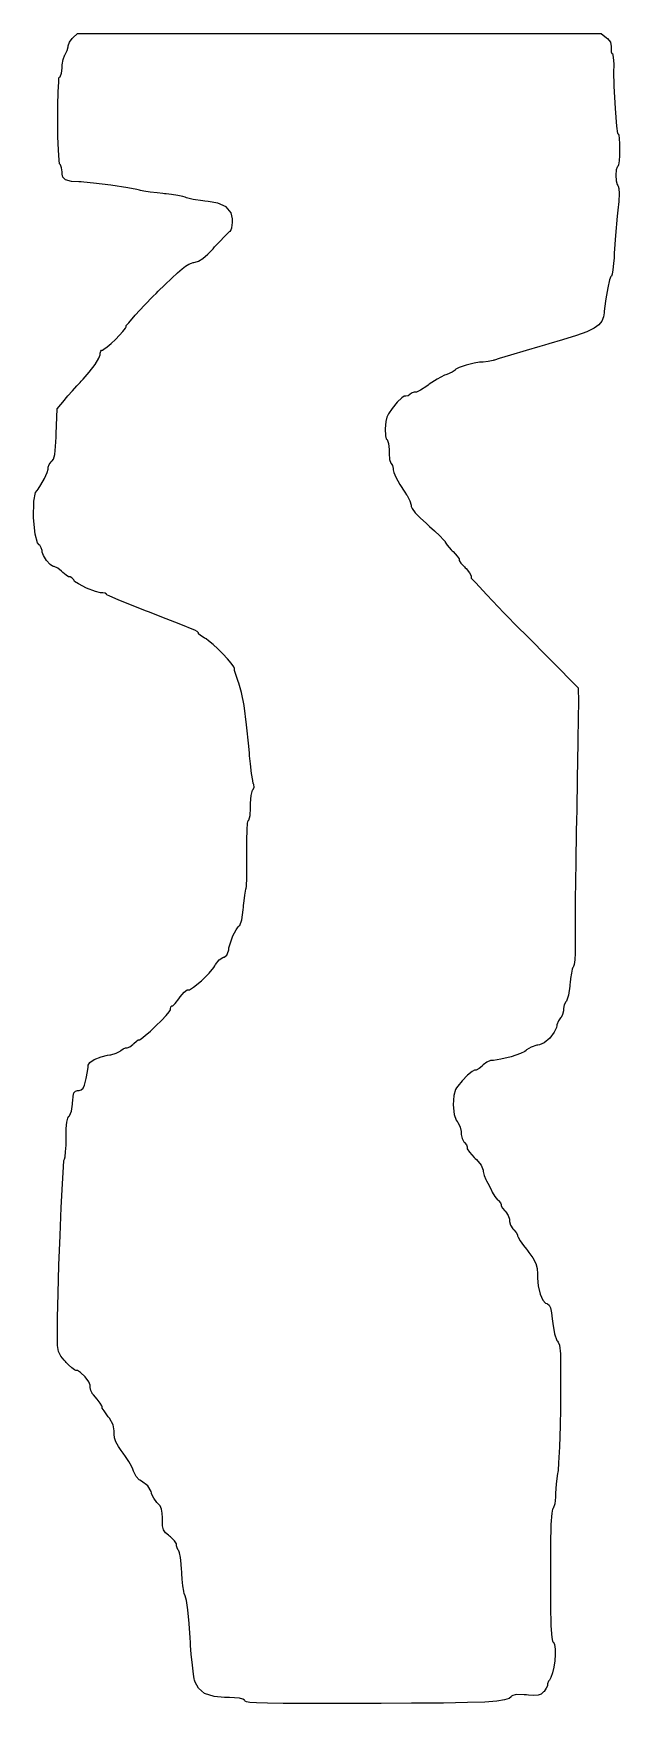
# Model space of a CAD drawing. Extents: x 0 to 3.05, y 0 to 8.68.
import ezdxf

# ---------------------------------------------------------------- set-up
doc = ezdxf.new("R2010")
doc.units = 0
doc.layers.get('0').update_dxf_attribs({"linetype": 'CONTINUOUS'})

msp = doc.modelspace()

# ---------------------------------------------------------------- linework, layer by layer
at = {"color": 0}
for p, q in [((0.2053, 8.6579), (0.2294, 8.6806)), ((0.2294, 8.6806), (2.9492, 8.6806)), ((2.9492, 8.6806), (2.9776, 8.6582)), ((0.1673, 8.5746), (0.1761, 8.5924)), ((0.1761, 8.5924), (0.1808, 8.6107)), ((0.1808, 8.6137), (0.1809, 8.6166)), ((0.1808, 8.6107), (0.1808, 8.6137)), ((0.1809, 8.6166), (0.1882, 8.6356)), ((0.1882, 8.6356), (0.2019, 8.6548)), ((0.2019, 8.6548), (0.2053, 8.6579)), ((2.9776, 8.6582), (2.9831, 8.6539)), ((2.9831, 8.6539), (2.9991, 8.6343)), ((2.9991, 8.6343), (3.0024, 8.6119)), ((3.0016, 8.6061), (3.001, 8.6021)), ((3.001, 8.6021), (3.0013, 8.5852)), ((3.0024, 8.6119), (3.0016, 8.6061)), ((0.1499, 8.5178), (0.1544, 8.545)), ((0.1499, 8.5088), (0.1499, 8.5178)), ((0.1499, 8.5003), (0.1499, 8.5088)), ((0.1544, 8.545), (0.1631, 8.569)), ((0.1631, 8.569), (0.1652, 8.5718)), ((0.1652, 8.5718), (0.1673, 8.5746)), ((3.0013, 8.5852), (3.0052, 8.5764)), ((3.0052, 8.5764), (3.0066, 8.5764)), ((3.0066, 8.5764), (3.0081, 8.5764)), ((3.0081, 8.5764), (3.0128, 8.5573)), ((3.0128, 8.5573), (3.015, 8.5202)), ((3.0149, 8.5113), (3.0145, 8.485)), ((3.015, 8.5202), (3.0149, 8.5113)), ((0.1286, 8.3776), (0.1319, 8.4296)), ((0.1319, 8.4296), (0.1334, 8.4494)), ((0.1334, 8.4494), (0.1369, 8.4529)), ((0.1369, 8.4529), (0.1387, 8.4547)), ((0.1387, 8.4547), (0.1461, 8.4747)), ((0.1461, 8.4747), (0.1499, 8.5003)), ((3.0145, 8.485), (3.0163, 8.4058)), ((0.1269, 8.3066), (0.1286, 8.3776)), ((3.0163, 8.4058), (3.0217, 8.2906)), ((0.1268, 8.2261), (0.1269, 8.3066)), ((3.0217, 8.2906), (3.0291, 8.1978)), ((0.1281, 8.1455), (0.1268, 8.2261)), ((3.0291, 8.1978), (3.0348, 8.1597)), ((3.0348, 8.1597), (3.0367, 8.1597)), ((3.0367, 8.1597), (3.0377, 8.1597)), ((3.0377, 8.1597), (3.0408, 8.1527)), ((0.1309, 8.0744), (0.1281, 8.1455)), ((0.1349, 8.0223), (0.1309, 8.0744)), ((3.0408, 8.1527), (3.0436, 8.134)), ((3.0436, 8.134), (3.0451, 8.1074)), ((3.0455, 8.0768), (3.0446, 8.0457)), ((3.0451, 8.1074), (3.0455, 8.0768)), ((0.1367, 8.0025), (0.1349, 8.0223)), ((0.1403, 7.9988), (0.1367, 8.0025)), ((0.1416, 7.9974), (0.1403, 7.9988)), ((0.1471, 7.982), (0.1416, 7.9974)), ((3.0322, 7.9859), (3.0275, 7.9722)), ((3.0353, 7.9878), (3.0322, 7.9859)), ((3.0372, 7.989), (3.0353, 7.9878)), ((3.0396, 7.9975), (3.0372, 7.989)), ((3.0426, 8.0181), (3.0396, 7.9975)), ((3.0446, 8.0457), (3.0426, 8.0181)), ((0.1499, 7.962), (0.1471, 7.982)), ((0.1499, 7.9554), (0.1499, 7.962)), ((0.1499, 7.9498), (0.1499, 7.9554)), ((0.1536, 7.9329), (0.1499, 7.9498)), ((0.168, 7.9192), (0.1536, 7.9329)), ((0.1981, 7.9119), (0.168, 7.9192)), ((0.2362, 7.9091), (0.1981, 7.9119)), ((0.2489, 7.9087), (0.2362, 7.9091)), ((0.2631, 7.9083), (0.2489, 7.9087)), ((0.313, 7.9033), (0.2631, 7.9083)), ((0.4022, 7.892), (0.313, 7.9033)), ((3.0275, 7.9722), (3.0252, 7.9447)), ((3.0252, 7.9447), (3.0284, 7.9143)), ((3.0284, 7.9143), (3.0335, 7.8956)), ((0.4902, 7.8785), (0.4022, 7.892)), ((0.5382, 7.8698), (0.4902, 7.8785)), ((0.5509, 7.8664), (0.5382, 7.8698)), ((0.5566, 7.865), (0.5509, 7.8664)), ((0.5742, 7.8616), (0.5566, 7.865)), ((0.6065, 7.8564), (0.5742, 7.8616)), ((0.6438, 7.8516), (0.6065, 7.8564)), ((0.6721, 7.8485), (0.6438, 7.8516)), ((0.6816, 7.8476), (0.6721, 7.8485)), ((0.6907, 7.8469), (0.6816, 7.8476)), ((0.7179, 7.8437), (0.6907, 7.8469)), ((0.7509, 7.8387), (0.7179, 7.8437)), ((0.7771, 7.8333), (0.7509, 7.8387)), ((0.7896, 7.8297), (0.7771, 7.8333)), ((0.7926, 7.8281), (0.7896, 7.8297)), ((0.7956, 7.8265), (0.7926, 7.8281)), ((0.8306, 7.8178), (0.7956, 7.8265)), ((0.8806, 7.8105), (0.8306, 7.8178)), ((0.8911, 7.8096), (0.8806, 7.8105)), ((0.9078, 7.8081), (0.8911, 7.8096)), ((3.0335, 7.8956), (3.0368, 7.8903)), ((3.0368, 7.8903), (3.0389, 7.8871)), ((3.0389, 7.8871), (3.0418, 7.8751)), ((3.0432, 7.8485), (3.041, 7.8071)), ((3.0418, 7.8751), (3.0432, 7.8485)), ((0.9577, 7.7988), (0.9078, 7.8081)), ((1.0023, 7.7792), (0.9577, 7.7988)), ((1.0274, 7.749), (1.0023, 7.7792)), ((1.0353, 7.7172), (1.0274, 7.749)), ((3.0332, 7.7302), (3.0241, 7.6306)), ((3.0351, 7.7472), (3.0332, 7.7302)), ((3.0367, 7.7622), (3.0351, 7.7472)), ((3.041, 7.8071), (3.0367, 7.7622)), ((0.9924, 7.6252), (1.0109, 7.6434)), ((1.0109, 7.6434), (1.0195, 7.6513)), ((1.0195, 7.6513), (1.0214, 7.6525)), ((1.0214, 7.6525), (1.0235, 7.6537)), ((1.0235, 7.6537), (1.0315, 7.6712)), ((1.0315, 7.6712), (1.0353, 7.6978)), ((1.0353, 7.7066), (1.0353, 7.7172)), ((1.0353, 7.6978), (1.0353, 7.7066)), ((0.9073, 7.5341), (0.9335, 7.5617)), ((0.9335, 7.5617), (0.9421, 7.5712)), ((0.9421, 7.5712), (0.9486, 7.5785)), ((0.9486, 7.5785), (0.9686, 7.6002)), ((0.9686, 7.6002), (0.9924, 7.6252)), ((3.0241, 7.6306), (3.0177, 7.5381)), ((0.7726, 7.4575), (0.7914, 7.4718)), ((0.7914, 7.4718), (0.8072, 7.4814)), ((0.8072, 7.4814), (0.8211, 7.4874)), ((0.8211, 7.4874), (0.8311, 7.4901)), ((0.8311, 7.4901), (0.8345, 7.4907)), ((0.8345, 7.4907), (0.8405, 7.4918)), ((0.8405, 7.4918), (0.8583, 7.4975)), ((0.8583, 7.4975), (0.881, 7.5107)), ((0.881, 7.5107), (0.9073, 7.5341)), ((3.0147, 7.4856), (3.0111, 7.4528)), ((3.0168, 7.5148), (3.0147, 7.4856)), ((3.0172, 7.5245), (3.0168, 7.5148)), ((3.0177, 7.5381), (3.0172, 7.5245)), ((0.6831, 7.3743), (0.7197, 7.4098)), ((0.7197, 7.4098), (0.7491, 7.4372)), ((0.7491, 7.4372), (0.7726, 7.4575)), ((2.9935, 7.4007), (2.9836, 7.3595)), ((2.9999, 7.4176), (2.9935, 7.4007)), ((3.0026, 7.4192), (2.9999, 7.4176)), ((3.004, 7.4201), (3.0026, 7.4192)), ((3.0069, 7.4295), (3.004, 7.4201)), ((3.0111, 7.4528), (3.0069, 7.4295)), ((0.5778, 7.2686), (0.6227, 7.3146)), ((0.6227, 7.3146), (0.6379, 7.3296)), ((0.6379, 7.3296), (0.6491, 7.3408)), ((0.6491, 7.3408), (0.6831, 7.3743)), ((2.9739, 7.3021), (2.9674, 7.2519)), ((2.9836, 7.3595), (2.9739, 7.3021)), ((0.4954, 7.1776), (0.5286, 7.2161)), ((0.5286, 7.2161), (0.5778, 7.2686)), ((2.9617, 7.2077), (2.9537, 7.1853)), ((2.9651, 7.2282), (2.9617, 7.2077)), ((2.9658, 7.235), (2.9651, 7.2282)), ((2.9674, 7.2519), (2.9658, 7.235)), ((0.4478, 7.1121), (0.4659, 7.1323)), ((0.4659, 7.1323), (0.4785, 7.1486)), ((0.4785, 7.1486), (0.4832, 7.1562)), ((0.4832, 7.1635), (0.4954, 7.1776)), ((0.4832, 7.1588), (0.4832, 7.1635)), ((0.4832, 7.1562), (0.4832, 7.1588)), ((2.8755, 7.1308), (2.8218, 7.1115)), ((2.9135, 7.1484), (2.8755, 7.1308)), ((2.9385, 7.1661), (2.9135, 7.1484)), ((2.9537, 7.1853), (2.9385, 7.1661)), ((0.3478, 7.0196), (0.3504, 7.0293)), ((0.3504, 7.0293), (0.3551, 7.0347)), ((0.3551, 7.0347), (0.3567, 7.0347)), ((0.3567, 7.0347), (0.3593, 7.0347)), ((0.3593, 7.0347), (0.3671, 7.0394)), ((0.3671, 7.0394), (0.3837, 7.0518)), ((0.3837, 7.0518), (0.4044, 7.0696)), ((0.4044, 7.0696), (0.4264, 7.0904)), ((0.4264, 7.0904), (0.4478, 7.1121)), ((2.5602, 7.0335), (2.4789, 7.0094)), ((2.6313, 7.0544), (2.5602, 7.0335)), ((2.6551, 7.0612), (2.6313, 7.0544)), ((2.6787, 7.068), (2.6551, 7.0612)), ((2.7492, 7.0888), (2.6787, 7.068)), ((2.8218, 7.1115), (2.7492, 7.0888)), ((0.2903, 6.92), (0.3215, 6.9605)), ((0.3215, 6.9605), (0.341, 6.9932)), ((0.341, 6.9932), (0.3478, 7.0106)), ((0.3478, 7.0163), (0.3478, 7.0196)), ((0.3478, 7.0106), (0.3478, 7.0163)), ((2.2118, 6.9447), (2.1946, 6.9359)), ((2.2485, 6.9578), (2.2118, 6.9447)), ((2.2909, 6.9681), (2.2485, 6.9578)), ((2.3186, 6.9722), (2.2909, 6.9681)), ((2.3278, 6.9722), (2.3186, 6.9722)), ((2.3366, 6.9722), (2.3278, 6.9722)), ((2.363, 6.9752), (2.3366, 6.9722)), ((2.3883, 6.9807), (2.363, 6.9752)), ((2.3916, 6.9821), (2.3883, 6.9807)), ((2.3949, 6.9835), (2.3916, 6.9821)), ((2.4198, 6.9914), (2.3949, 6.9835)), ((2.4789, 7.0094), (2.4198, 6.9914)), ((0.2265, 6.8494), (0.2431, 6.8674)), ((0.2431, 6.8674), (0.2486, 6.8733)), ((0.2486, 6.8733), (0.2593, 6.8846)), ((0.2593, 6.8846), (0.2903, 6.92)), ((2.0572, 6.8578), (2.0506, 6.8527)), ((2.0974, 6.8837), (2.0572, 6.8578)), ((2.1365, 6.9043), (2.0974, 6.8837)), ((2.1425, 6.9066), (2.1365, 6.9043)), ((2.1485, 6.909), (2.1425, 6.9066)), ((2.1751, 6.9213), (2.1485, 6.909)), ((2.1912, 6.931), (2.1751, 6.9213)), ((2.192, 6.9321), (2.1912, 6.931)), ((2.1946, 6.9359), (2.192, 6.9321)), ((0.1239, 6.7294), (0.1617, 6.7753)), ((0.1617, 6.7753), (0.1662, 6.7809)), ((0.1662, 6.7809), (0.1802, 6.7973)), ((0.1802, 6.7973), (0.2028, 6.823)), ((0.2028, 6.823), (0.2265, 6.8494)), ((1.9136, 6.7868), (1.89, 6.7643)), ((1.927, 6.7951), (1.9136, 6.7868)), ((1.9314, 6.7951), (1.927, 6.7951)), ((1.9353, 6.7951), (1.9314, 6.7951)), ((1.9469, 6.7982), (1.9353, 6.7951)), ((1.9563, 6.8041), (1.9469, 6.7982)), ((1.9572, 6.8056), (1.9563, 6.8041)), ((1.9581, 6.807), (1.9572, 6.8056)), ((1.9674, 6.8129), (1.9581, 6.807)), ((1.9792, 6.816), (1.9674, 6.8129)), ((1.9831, 6.816), (1.9792, 6.816)), ((1.99, 6.816), (1.9831, 6.816)), ((2.0109, 6.8268), (1.99, 6.816)), ((2.0439, 6.8476), (2.0109, 6.8268)), ((2.0506, 6.8527), (2.0439, 6.8476)), ((0.1187, 6.6), (0.1239, 6.7294)), ((1.8363, 6.6872), (1.8309, 6.6642)), ((1.84, 6.6937), (1.8363, 6.6872)), ((1.8455, 6.7036), (1.84, 6.6937)), ((1.8642, 6.7319), (1.8455, 6.7036)), ((1.89, 6.7643), (1.8642, 6.7319)), ((0.118, 6.5835), (0.1187, 6.6)), ((1.8309, 6.6642), (1.8273, 6.6255)), ((1.8273, 6.6255), (1.8294, 6.5903)), ((0.111, 6.4925), (0.1153, 6.534)), ((0.1153, 6.534), (0.118, 6.5835)), ((1.8294, 6.5903), (1.8338, 6.5734)), ((1.8338, 6.5734), (1.8374, 6.5712)), ((1.8374, 6.5712), (1.8388, 6.5703)), ((1.8388, 6.5703), (1.8447, 6.5502)), ((1.8447, 6.5502), (1.8478, 6.5191)), ((1.8478, 6.5191), (1.8478, 6.5087)), ((1.8478, 6.5087), (1.8478, 6.4983)), ((0.077, 6.427), (0.0824, 6.4415)), ((0.077, 6.4222), (0.077, 6.427)), ((0.077, 6.4167), (0.077, 6.4222)), ((0.0824, 6.4415), (0.0927, 6.4554)), ((0.0927, 6.4554), (0.0952, 6.4572)), ((0.0952, 6.4572), (0.0981, 6.4594)), ((0.0981, 6.4594), (0.1047, 6.4691)), ((0.1047, 6.4691), (0.111, 6.4925)), ((1.8478, 6.4983), (1.8509, 6.4672)), ((1.8509, 6.4672), (1.8568, 6.4471)), ((1.8568, 6.4471), (1.8582, 6.4462)), ((1.8582, 6.4462), (1.8597, 6.4453)), ((1.8597, 6.4453), (1.8657, 6.4349)), ((1.8657, 6.4349), (1.869, 6.4201)), ((0.0248, 6.3126), (0.0397, 6.3352)), ((0.0397, 6.3352), (0.0582, 6.3689)), ((0.0582, 6.3689), (0.0717, 6.4001)), ((0.0717, 6.4001), (0.077, 6.4167)), ((1.869, 6.4201), (1.8691, 6.4169)), ((1.8691, 6.4169), (1.8692, 6.4125)), ((1.8692, 6.4125), (1.8724, 6.3991)), ((1.8724, 6.3991), (1.8833, 6.3745)), ((1.8833, 6.3745), (1.9046, 6.3378)), ((1.9046, 6.3378), (1.9302, 6.2974)), ((0.0005, 6.1644), (0.0031, 6.2504)), ((0.0031, 6.2504), (0.0115, 6.2957)), ((0.0115, 6.2957), (0.0193, 6.3056)), ((0.0193, 6.3056), (0.0248, 6.3126)), ((1.9302, 6.2974), (1.939, 6.2841)), ((1.939, 6.2841), (1.9422, 6.2792)), ((1.9422, 6.2792), (1.9555, 6.2523)), ((1.9555, 6.2523), (1.9624, 6.2291)), ((0.0103, 6.0785), (0.0005, 6.1644)), ((1.9624, 6.2291), (1.9624, 6.226)), ((1.9624, 6.226), (1.9624, 6.2224)), ((1.9624, 6.2224), (1.9678, 6.2115)), ((1.9678, 6.2115), (1.9843, 6.1902)), ((1.9843, 6.1902), (2.0117, 6.1621)), ((2.0117, 6.1621), (2.0404, 6.1356)), ((0.0225, 6.0333), (0.0103, 6.0785)), ((2.0404, 6.1356), (2.0502, 6.127)), ((2.0502, 6.127), (2.0588, 6.1195)), ((2.0588, 6.1195), (2.0843, 6.0964)), ((2.0843, 6.0964), (2.1124, 6.0697)), ((0.0311, 6.0235), (0.0225, 6.0333)), ((0.0331, 6.0213), (0.0311, 6.0235)), ((0.0417, 6.0075), (0.0331, 6.0213)), ((0.0464, 5.9943), (0.0417, 6.0075)), ((0.0465, 5.9922), (0.0464, 5.9943)), ((0.0468, 5.9862), (0.0465, 5.9922)), ((2.1124, 6.0697), (2.1315, 6.0497)), ((2.1315, 6.0497), (2.1386, 6.0409)), ((2.1386, 6.0409), (2.1387, 6.0394)), ((2.1387, 6.0394), (2.1388, 6.0379)), ((2.1388, 6.0379), (2.15, 6.0213)), ((2.15, 6.0213), (2.1709, 5.9979)), ((2.1709, 5.9979), (2.1759, 5.9931)), ((2.1759, 5.9931), (2.1809, 5.9882)), ((2.1809, 5.9882), (2.2017, 5.9647)), ((0.0533, 5.9683), (0.0468, 5.9862)), ((0.0684, 5.9427), (0.0533, 5.9683)), ((0.0872, 5.9218), (0.0684, 5.9427)), ((0.1004, 5.9125), (0.0872, 5.9218)), ((0.1051, 5.9118), (0.1004, 5.9125)), ((0.1081, 5.9113), (0.1051, 5.9118)), ((0.1272, 5.9021), (0.1081, 5.9113)), ((0.1471, 5.8867), (0.1272, 5.9021)), ((2.2017, 5.9647), (2.2124, 5.9507)), ((2.2124, 5.9507), (2.2124, 5.9461)), ((2.2124, 5.9461), (2.2124, 5.9418)), ((2.2124, 5.9418), (2.2216, 5.9291)), ((2.2216, 5.9291), (2.2394, 5.9086)), ((2.2394, 5.9086), (2.2437, 5.9045)), ((2.2437, 5.9045), (2.2479, 5.9004)), ((0.1504, 5.8831), (0.1471, 5.8867)), ((0.1537, 5.8797), (0.1504, 5.8831)), ((0.1713, 5.8651), (0.1537, 5.8797)), ((0.1836, 5.8576), (0.1713, 5.8651)), ((0.1878, 5.8576), (0.1836, 5.8576)), ((0.1909, 5.8576), (0.1878, 5.8576)), ((0.2003, 5.8521), (0.1909, 5.8576)), ((0.2101, 5.8411), (0.2003, 5.8521)), ((0.2115, 5.8384), (0.2101, 5.8411)), ((0.2141, 5.8336), (0.2115, 5.8384)), ((0.2341, 5.8202), (0.2141, 5.8336)), ((0.2759, 5.799), (0.2341, 5.8202)), ((2.2479, 5.9004), (2.2657, 5.8783)), ((2.2657, 5.8783), (2.2749, 5.8626)), ((2.2749, 5.8626), (2.2749, 5.8573)), ((2.2749, 5.8573), (2.2749, 5.8502)), ((2.2749, 5.8502), (2.2968, 5.8286)), ((2.2968, 5.8286), (2.3565, 5.763)), ((0.3223, 5.7816), (0.2759, 5.799)), ((0.3493, 5.7743), (0.3223, 5.7816)), ((0.3583, 5.7743), (0.3493, 5.7743)), ((0.3619, 5.7743), (0.3583, 5.7743)), ((0.3727, 5.7717), (0.3619, 5.7743)), ((0.3803, 5.7668), (0.3727, 5.7717)), ((0.3808, 5.7655), (0.3803, 5.7668)), ((0.3813, 5.7643), (0.3808, 5.7655)), ((0.3978, 5.7562), (0.3813, 5.7643)), ((0.4414, 5.7371), (0.3978, 5.7562)), ((0.505, 5.7111), (0.4414, 5.7371)), ((2.3565, 5.763), (2.4448, 5.6703)), ((0.5628, 5.6885), (0.505, 5.7111)), ((0.5822, 5.681), (0.5628, 5.6885)), ((0.6037, 5.6729), (0.5822, 5.681)), ((0.6683, 5.6481), (0.6037, 5.6729)), ((0.7344, 5.6226), (0.6683, 5.6481)), ((2.4448, 5.6703), (2.5256, 5.5876)), ((0.7831, 5.6035), (0.7344, 5.6226)), ((0.8172, 5.5896), (0.7831, 5.6035)), ((0.8391, 5.5799), (0.8172, 5.5896)), ((0.8515, 5.5732), (0.8391, 5.5799)), ((0.8569, 5.5685), (0.8515, 5.5732)), ((0.8582, 5.5656), (0.8569, 5.5685)), ((0.8582, 5.5646), (0.8582, 5.5656)), ((0.8582, 5.5618), (0.8582, 5.5646)), ((0.8682, 5.5532), (0.8582, 5.5618)), ((2.5256, 5.5876), (2.5527, 5.5603)), ((2.5527, 5.5603), (2.8305, 5.2805)), ((0.8876, 5.5401), (0.8682, 5.5532)), ((0.8923, 5.5376), (0.8876, 5.5401)), ((0.8971, 5.535), (0.8923, 5.5376)), ((0.9107, 5.5251), (0.8971, 5.535)), ((0.9336, 5.506), (0.9107, 5.5251)), ((0.9589, 5.4825), (0.9336, 5.506)), ((0.9845, 5.4569), (0.9589, 5.4825)), ((1.008, 5.4313), (0.9845, 5.4569)), ((1.0276, 5.408), (1.008, 5.4313)), ((1.0408, 5.3893), (1.0276, 5.408)), ((1.0457, 5.3804), (1.0408, 5.3893)), ((1.0457, 5.3774), (1.0457, 5.3804)), ((1.0457, 5.3706), (1.0457, 5.3774)), ((1.052, 5.3502), (1.0457, 5.3706)), ((1.0643, 5.3133), (1.052, 5.3502)), ((1.0673, 5.3054), (1.0643, 5.3133)), ((1.0718, 5.2934), (1.0673, 5.3054)), ((1.0823, 5.256), (1.0718, 5.2934)), ((1.0951, 5.1882), (1.0823, 5.256)), ((2.8305, 5.2805), (2.8312, 5.2071)), ((2.8312, 5.2071), (2.8312, 5.197)), ((1.1077, 5.0879), (1.0951, 5.1882)), ((2.8306, 5.1358), (2.8286, 4.9962)), ((2.8312, 5.197), (2.8306, 5.1358)), ((1.1189, 4.9778), (1.1077, 5.0879)), ((1.1223, 4.941), (1.1189, 4.9778)), ((2.8286, 4.9962), (2.8256, 4.8082)), ((1.1236, 4.927), (1.1223, 4.941)), ((1.128, 4.8849), (1.1236, 4.927)), ((1.1341, 4.8361), (1.128, 4.8849)), ((1.1396, 4.7999), (1.1341, 4.8361)), ((1.1428, 4.784), (1.1396, 4.7999)), ((1.144, 4.7814), (1.1428, 4.784)), ((1.1453, 4.7785), (1.144, 4.7814)), ((1.1471, 4.7644), (1.1453, 4.7785)), ((2.8256, 4.8082), (2.8227, 4.6461)), ((1.1291, 4.682), (1.1325, 4.7217)), ((1.1325, 4.7217), (1.1393, 4.7491)), ((1.1393, 4.7491), (1.1409, 4.7507)), ((1.1409, 4.7507), (1.1427, 4.7526)), ((1.1427, 4.7526), (1.1471, 4.7644)), ((1.1196, 4.5926), (1.1258, 4.6171)), ((1.1258, 4.6171), (1.1291, 4.6558)), ((1.1291, 4.6687), (1.1291, 4.682)), ((1.1291, 4.6558), (1.1291, 4.6687)), ((2.8227, 4.6461), (2.8217, 4.592)), ((1.1088, 4.4887), (1.1103, 4.5431)), ((1.1103, 4.5431), (1.1134, 4.5777)), ((1.1134, 4.5777), (1.1163, 4.5906)), ((1.1163, 4.5906), (1.1181, 4.5916)), ((1.1181, 4.5916), (1.1196, 4.5926)), ((2.8207, 4.5374), (2.818, 4.3736)), ((2.8217, 4.592), (2.8207, 4.5374)), ((1.1088, 4.4335), (1.1088, 4.4887)), ((1.109, 4.4151), (1.1088, 4.4335)), ((1.1086, 4.2924), (1.1093, 4.3485)), ((1.1092, 4.3985), (1.109, 4.4151)), ((1.1093, 4.3485), (1.1092, 4.3985)), ((2.818, 4.3736), (2.8154, 4.1792)), ((1.1056, 4.2369), (1.107, 4.2528)), ((1.107, 4.2528), (1.1086, 4.2924)), ((1.0922, 4.149), (1.0947, 4.1743)), ((1.0947, 4.1743), (1.0983, 4.2034)), ((1.0983, 4.2034), (1.1018, 4.2249)), ((1.1018, 4.2249), (1.1039, 4.2341)), ((1.1039, 4.2341), (1.1048, 4.2355)), ((1.1048, 4.2355), (1.1056, 4.2369)), ((2.8154, 4.1792), (2.814, 4.0302)), ((1.0824, 4.075), (1.0904, 4.1273)), ((1.0904, 4.1273), (1.0915, 4.1405)), ((1.0915, 4.1405), (1.0922, 4.149)), ((1.0235, 3.9557), (1.0373, 3.992)), ((1.0373, 3.992), (1.0536, 4.0233)), ((1.0536, 4.0233), (1.0648, 4.0394)), ((1.0648, 4.0394), (1.0697, 4.0434)), ((1.0697, 4.0434), (1.072, 4.0454)), ((1.072, 4.0454), (1.0824, 4.075)), ((2.814, 4.0302), (2.8139, 3.9616)), ((1.0056, 3.8912), (1.0139, 3.9135)), ((1.0139, 3.9135), (1.015, 3.9201)), ((1.015, 3.9201), (1.0163, 3.9291)), ((1.0163, 3.9291), (1.0235, 3.9557)), ((2.8139, 3.9616), (2.8142, 3.9474)), ((2.8142, 3.9474), (2.8145, 3.9362)), ((2.8145, 3.9362), (2.8146, 3.9026)), ((0.9141, 3.7988), (0.9371, 3.8268)), ((0.9371, 3.8268), (0.943, 3.8371)), ((0.943, 3.8371), (0.9462, 3.8429)), ((0.9462, 3.8429), (0.9654, 3.8669)), ((0.9654, 3.8669), (0.9843, 3.8801)), ((0.9843, 3.8801), (0.9875, 3.8806)), ((0.9875, 3.8806), (0.9915, 3.8812)), ((0.9915, 3.8812), (1.0056, 3.8912)), ((2.7998, 3.8186), (2.7949, 3.7979)), ((2.8032, 3.8281), (2.7998, 3.8186)), ((2.8049, 3.8301), (2.8032, 3.8281)), ((2.8068, 3.8324), (2.8049, 3.8301)), ((2.8098, 3.843), (2.8068, 3.8324)), ((2.813, 3.8675), (2.8098, 3.843)), ((2.8146, 3.9026), (2.813, 3.8675)), ((0.8321, 3.7252), (0.873, 3.7579)), ((0.873, 3.7579), (0.9141, 3.7988)), ((2.7876, 3.7406), (2.7868, 3.73)), ((2.7881, 3.7482), (2.7876, 3.7406)), ((2.7906, 3.7709), (2.7881, 3.7482)), ((2.7949, 3.7979), (2.7906, 3.7709)), ((0.7362, 3.6407), (0.7553, 3.6644)), ((0.7553, 3.6644), (0.7593, 3.6701)), ((0.7593, 3.6701), (0.7632, 3.6759)), ((0.7632, 3.6759), (0.7842, 3.6996)), ((0.7842, 3.6996), (0.7987, 3.7118)), ((0.7987, 3.7118), (0.8035, 3.7118)), ((0.8035, 3.7118), (0.8107, 3.7118)), ((0.8107, 3.7118), (0.8321, 3.7252)), ((2.7662, 3.6496), (2.7582, 3.633)), ((2.7682, 3.6515), (2.7662, 3.6496)), ((2.7701, 3.6535), (2.7682, 3.6515)), ((2.7797, 3.6832), (2.7701, 3.6535)), ((2.7868, 3.73), (2.7797, 3.6832)), ((0.6653, 3.5519), (0.6893, 3.5776)), ((0.6893, 3.5776), (0.7061, 3.598)), ((0.7061, 3.598), (0.7124, 3.607)), ((0.7124, 3.6133), (0.715, 3.6231)), ((0.7124, 3.61), (0.7124, 3.6133)), ((0.7124, 3.607), (0.7124, 3.61)), ((0.715, 3.6231), (0.7198, 3.6285)), ((0.7198, 3.6285), (0.7214, 3.6285)), ((0.7214, 3.6285), (0.7251, 3.6285)), ((0.7251, 3.6285), (0.7362, 3.6407)), ((2.7377, 3.5654), (2.7278, 3.5499)), ((2.7397, 3.567), (2.7377, 3.5654)), ((2.7416, 3.5687), (2.7397, 3.567)), ((2.7498, 3.584), (2.7416, 3.5687)), ((2.7541, 3.6021), (2.7498, 3.584)), ((2.7582, 3.633), (2.7541, 3.6144)), ((2.7541, 3.6144), (2.7541, 3.6082)), ((2.7541, 3.6082), (2.7541, 3.6021)), ((0.5605, 3.4575), (0.5817, 3.4736)), ((0.5817, 3.4736), (0.6083, 3.4968)), ((0.6083, 3.4968), (0.6373, 3.5239)), ((0.6373, 3.5239), (0.6653, 3.5519)), ((2.7062, 3.4912), (2.683, 3.4604)), ((2.7177, 3.5167), (2.7062, 3.4912)), ((2.7195, 3.5256), (2.7177, 3.5167)), ((2.7203, 3.5296), (2.7195, 3.5256)), ((2.7278, 3.5499), (2.7203, 3.5296)), ((0.4312, 3.3825), (0.451, 3.3929)), ((0.451, 3.3929), (0.4527, 3.3949)), ((0.4527, 3.3949), (0.4544, 3.397)), ((0.4544, 3.397), (0.4666, 3.4054)), ((0.4666, 3.4054), (0.4788, 3.4097)), ((0.4788, 3.4097), (0.4829, 3.4097)), ((0.4829, 3.4097), (0.4874, 3.4097)), ((0.4874, 3.4097), (0.5011, 3.4158)), ((0.5011, 3.4158), (0.5171, 3.4277)), ((0.5171, 3.4277), (0.5197, 3.4306)), ((0.5197, 3.4306), (0.5222, 3.4334)), ((0.5222, 3.4334), (0.5358, 3.4453)), ((0.5358, 3.4453), (0.545, 3.4514)), ((0.545, 3.4514), (0.5481, 3.4514)), ((0.5481, 3.4514), (0.5512, 3.4514)), ((0.5512, 3.4514), (0.5605, 3.4575)), ((2.5541, 3.392), (2.53, 3.3807)), ((2.5595, 3.3969), (2.5541, 3.392)), ((2.5626, 3.3997), (2.5595, 3.3969)), ((2.5868, 3.4135), (2.5626, 3.3997)), ((2.6153, 3.4235), (2.5868, 3.4135)), ((2.6207, 3.4244), (2.6153, 3.4235)), ((2.6291, 3.4259), (2.6207, 3.4244)), ((2.6533, 3.437), (2.6291, 3.4259)), ((2.683, 3.4604), (2.6533, 3.437)), ((0.2817, 3.2871), (0.2853, 3.309)), ((0.2853, 3.3206), (0.2937, 3.3335)), ((0.2853, 3.3163), (0.2853, 3.3206)), ((0.2853, 3.309), (0.2853, 3.3163)), ((0.2937, 3.3335), (0.3169, 3.3497)), ((0.3169, 3.3497), (0.3522, 3.3634)), ((0.3522, 3.3634), (0.3855, 3.3716)), ((0.3855, 3.3716), (0.3967, 3.3733)), ((0.3967, 3.3733), (0.4027, 3.3743)), ((0.4027, 3.3743), (0.4312, 3.3825)), ((2.3152, 3.3021), (2.3013, 3.2951)), ((2.3314, 3.3155), (2.3152, 3.3021)), ((2.334, 3.3188), (2.3314, 3.3155)), ((2.3366, 3.3221), (2.334, 3.3188)), ((2.3551, 3.3359), (2.3366, 3.3221)), ((2.3755, 3.3437), (2.3551, 3.3359)), ((2.3791, 3.3439), (2.3755, 3.3437)), ((2.3913, 3.3446), (2.3791, 3.3439)), ((2.4278, 3.3507), (2.3913, 3.3446)), ((2.4821, 3.3642), (2.4278, 3.3507)), ((2.53, 3.3807), (2.4821, 3.3642)), ((0.2585, 3.2008), (0.266, 3.2172)), ((0.266, 3.2172), (0.2717, 3.2375)), ((0.2717, 3.2375), (0.2733, 3.2444)), ((0.2733, 3.2444), (0.2749, 3.2516)), ((0.2749, 3.2516), (0.2817, 3.2871)), ((2.2056, 3.211), (2.1991, 3.2017)), ((2.2269, 3.238), (2.2056, 3.211)), ((2.2546, 3.2677), (2.2269, 3.238)), ((2.2789, 3.2878), (2.2546, 3.2677)), ((2.2922, 3.2951), (2.2789, 3.2878)), ((2.2967, 3.2951), (2.2922, 3.2951)), ((2.3013, 3.2951), (2.2967, 3.2951)), ((0.2036, 3.1178), (0.2041, 3.1267)), ((0.2041, 3.1267), (0.2045, 3.1349)), ((0.2045, 3.1349), (0.2065, 3.1592)), ((0.2065, 3.1592), (0.2108, 3.1773)), ((0.2108, 3.1773), (0.2193, 3.1857)), ((0.2193, 3.1857), (0.2304, 3.1885)), ((0.2304, 3.1885), (0.2342, 3.1889)), ((0.2342, 3.1889), (0.2378, 3.1894)), ((0.2378, 3.1894), (0.2485, 3.1924)), ((0.2485, 3.1924), (0.2585, 3.2008)), ((2.1846, 3.1634), (2.1804, 3.1134)), ((2.1934, 3.1935), (2.1846, 3.1634)), ((2.1991, 3.2017), (2.1934, 3.1935)), ((0.174, 3.0238), (0.1788, 3.0442)), ((0.1788, 3.0442), (0.1835, 3.0532)), ((0.1835, 3.0532), (0.1859, 3.0551)), ((0.1859, 3.0551), (0.1882, 3.057)), ((0.1882, 3.057), (0.1977, 3.0805)), ((0.1977, 3.0805), (0.2036, 3.1178)), ((2.1804, 3.1134), (2.1862, 3.0639)), ((2.1862, 3.0639), (2.196, 3.0347)), ((0.1707, 2.9564), (0.1715, 2.9914)), ((0.1707, 2.9448), (0.1707, 2.9564)), ((0.1715, 2.9914), (0.174, 3.0238)), ((2.196, 3.0347), (2.202, 3.0271)), ((2.202, 3.0271), (2.2049, 3.0235)), ((2.2049, 3.0235), (2.2167, 2.9985)), ((2.2167, 2.9985), (2.2228, 2.9748)), ((2.2228, 2.9748), (2.2228, 2.9669)), ((2.2228, 2.9669), (2.2228, 2.96)), ((2.2228, 2.96), (2.2274, 2.9392)), ((0.1648, 2.8436), (0.1679, 2.8704)), ((0.1679, 2.8704), (0.1699, 2.9054)), ((0.1699, 2.9054), (0.1707, 2.9349)), ((0.1707, 2.9349), (0.1707, 2.9448)), ((2.2274, 2.9392), (2.2363, 2.9219)), ((2.2363, 2.9219), (2.2384, 2.9201)), ((2.2384, 2.9201), (2.2406, 2.9184)), ((2.2406, 2.9184), (2.2495, 2.9065)), ((2.2495, 2.9065), (2.2541, 2.8954)), ((2.2541, 2.8954), (2.2541, 2.8916)), ((2.2541, 2.8916), (2.2541, 2.8859)), ((2.2541, 2.8859), (2.2663, 2.8688)), ((2.2663, 2.8688), (2.29, 2.8412)), ((0.1512, 2.7046), (0.1566, 2.7921)), ((0.1566, 2.7921), (0.1586, 2.8244)), ((0.1586, 2.8244), (0.161, 2.8288)), ((0.161, 2.8288), (0.1623, 2.8313)), ((0.1623, 2.8313), (0.1648, 2.8436)), ((2.29, 2.8412), (2.2957, 2.8356)), ((2.2957, 2.8356), (2.3018, 2.8298)), ((2.3018, 2.8298), (2.3256, 2.8)), ((2.3256, 2.8), (2.3375, 2.7751)), ((0.145, 2.5807), (0.1512, 2.7046)), ((2.3375, 2.7751), (2.3376, 2.7717)), ((2.3376, 2.7717), (2.3376, 2.7685)), ((2.3376, 2.7685), (2.342, 2.7475)), ((2.342, 2.7475), (2.3505, 2.7258)), ((2.3505, 2.7258), (2.3526, 2.7222)), ((2.3526, 2.7222), (2.3546, 2.7186)), ((2.3546, 2.7186), (2.3674, 2.6947)), ((2.3674, 2.6947), (2.38, 2.6693)), ((2.38, 2.6693), (2.3821, 2.6649)), ((2.3821, 2.6649), (2.3841, 2.6606)), ((2.3841, 2.6606), (2.3974, 2.6387)), ((2.3974, 2.6387), (2.4116, 2.6214)), ((2.4116, 2.6214), (2.414, 2.6194)), ((2.414, 2.6194), (2.4163, 2.6174)), ((2.4163, 2.6174), (2.4261, 2.6056)), ((2.4261, 2.6056), (2.4312, 2.5957)), ((0.1389, 2.4347), (0.145, 2.5807)), ((2.4312, 2.5957), (2.4312, 2.5923)), ((2.4312, 2.5923), (2.4312, 2.5888)), ((2.4312, 2.5888), (2.4372, 2.5779)), ((2.4372, 2.5779), (2.4491, 2.5634)), ((2.4491, 2.5634), (2.452, 2.5608)), ((2.452, 2.5608), (2.4549, 2.5582)), ((2.4549, 2.5582), (2.4667, 2.5392)), ((2.4667, 2.5392), (2.4728, 2.5202)), ((2.4728, 2.5202), (2.4728, 2.5139)), ((0.1333, 2.2811), (0.1389, 2.4347)), ((2.4728, 2.5139), (2.4728, 2.5076)), ((2.4728, 2.5076), (2.4789, 2.4886)), ((2.4789, 2.4886), (2.4908, 2.4696)), ((2.4908, 2.4696), (2.4937, 2.467)), ((2.4937, 2.467), (2.4965, 2.4645)), ((2.4965, 2.4645), (2.5084, 2.4501)), ((2.5084, 2.4501), (2.5145, 2.4396)), ((2.5145, 2.4396), (2.5145, 2.436)), ((2.5145, 2.436), (2.5145, 2.4335)), ((2.5145, 2.4335), (2.5186, 2.4261)), ((2.5186, 2.4261), (2.5297, 2.4078)), ((2.5297, 2.4078), (2.5463, 2.3839)), ((2.5463, 2.3839), (2.5614, 2.3636)), ((2.5614, 2.3636), (2.5665, 2.3569)), ((2.5665, 2.3569), (2.5738, 2.3475)), ((2.5738, 2.3475), (2.5952, 2.3185)), ((0.1288, 2.1342), (0.1333, 2.2811)), ((2.5952, 2.3185), (2.6109, 2.2906)), ((2.6109, 2.2906), (2.6175, 2.2636)), ((2.6175, 2.2636), (2.619, 2.2365)), ((2.619, 2.2365), (2.6191, 2.2274)), ((2.6191, 2.2274), (2.6193, 2.214)), ((2.6193, 2.214), (2.6229, 2.1736)), ((2.6229, 2.1736), (2.6325, 2.1303)), ((0.1259, 2.0082), (0.1288, 2.1342)), ((2.6325, 2.1303), (2.6475, 2.0993)), ((2.6475, 2.0993), (2.6615, 2.0846)), ((2.6615, 2.0846), (2.6673, 2.0821)), ((0.1251, 1.9403), (0.1259, 2.0082)), ((2.6673, 2.0821), (2.6705, 2.0807)), ((2.6705, 2.0807), (2.6791, 2.0741)), ((2.6791, 2.0741), (2.687, 2.0595)), ((2.687, 2.0595), (2.6924, 2.0334)), ((2.6924, 2.0334), (2.696, 2.0016)), ((2.696, 2.0016), (2.697, 1.991)), ((0.1253, 1.9177), (0.1251, 1.9403)), ((0.1254, 1.9045), (0.1253, 1.9177)), ((2.697, 1.991), (2.6981, 1.9777)), ((2.6981, 1.9777), (2.707, 1.9245)), ((2.707, 1.9245), (2.7196, 1.8901)), ((0.1264, 1.8646), (0.1254, 1.9045)), ((0.1311, 1.8324), (0.1264, 1.8646)), ((0.1433, 1.8087), (0.1311, 1.8324)), ((2.7196, 1.8901), (2.7226, 1.8863)), ((2.7226, 1.8863), (2.7261, 1.8818)), ((2.7261, 1.8818), (2.7326, 1.8653)), ((2.7326, 1.8653), (2.7378, 1.8197)), ((0.1606, 1.7875), (0.1433, 1.8087)), ((0.1667, 1.7807), (0.1606, 1.7875)), ((0.1707, 1.776), (0.1667, 1.7807)), ((0.1836, 1.7627), (0.1707, 1.776)), ((0.2, 1.7479), (0.1836, 1.7627)), ((0.2139, 1.7377), (0.2, 1.7479)), ((0.2212, 1.7338), (0.2139, 1.7377)), ((2.7378, 1.8197), (2.7394, 1.7273)), ((0.2235, 1.7336), (0.2212, 1.7338)), ((0.2289, 1.7333), (0.2235, 1.7336)), ((0.2451, 1.7239), (0.2289, 1.7333)), ((0.2688, 1.7017), (0.2451, 1.7239)), ((0.2879, 1.6749), (0.2688, 1.7017)), ((0.2957, 1.6569), (0.2879, 1.6749)), ((0.2957, 1.6509), (0.2957, 1.6569)), ((0.2957, 1.6459), (0.2957, 1.6509)), ((2.7394, 1.7273), (2.7388, 1.6063)), ((0.2988, 1.6307), (0.2957, 1.6459)), ((0.3049, 1.6167), (0.2988, 1.6307)), ((0.3064, 1.615), (0.3049, 1.6167)), ((0.3128, 1.6074), (0.3064, 1.615)), ((0.3318, 1.5844), (0.3128, 1.6074)), ((0.3477, 1.5637), (0.3318, 1.5844)), ((0.3558, 1.5506), (0.3477, 1.5637)), ((2.7384, 1.5659), (2.7382, 1.5359)), ((2.7388, 1.6063), (2.7384, 1.5659)), ((0.3582, 1.5445), (0.3558, 1.5506)), ((0.3582, 1.5424), (0.3582, 1.5445)), ((0.3582, 1.5378), (0.3582, 1.5424)), ((0.3674, 1.5239), (0.3582, 1.5378)), ((0.3852, 1.4985), (0.3674, 1.5239)), ((0.3895, 1.4931), (0.3852, 1.4985)), ((0.3954, 1.4856), (0.3895, 1.4931)), ((0.414, 1.4525), (0.3954, 1.4856)), ((2.7382, 1.5359), (2.7364, 1.4458)), ((0.4207, 1.42), (0.414, 1.4525)), ((0.4207, 1.4092), (0.4207, 1.42)), ((0.4207, 1.4031), (0.4207, 1.4092)), ((0.4225, 1.3848), (0.4207, 1.4031)), ((2.7364, 1.4458), (2.7331, 1.3379)), ((0.4289, 1.3629), (0.4225, 1.3848)), ((0.4417, 1.3396), (0.4289, 1.3629)), ((0.457, 1.3178), (0.4417, 1.3396)), ((0.4624, 1.3108), (0.457, 1.3178)), ((0.4669, 1.305), (0.4624, 1.3108)), ((0.4797, 1.2867), (0.4669, 1.305)), ((2.7331, 1.3379), (2.7288, 1.2543)), ((0.4959, 1.2607), (0.4797, 1.2867)), ((0.5093, 1.2362), (0.4959, 1.2607)), ((0.5162, 1.2213), (0.5093, 1.2362)), ((0.518, 1.2161), (0.5162, 1.2213)), ((0.5199, 1.2105), (0.518, 1.2161)), ((2.7257, 1.2152), (2.7241, 1.2066)), ((2.7288, 1.2543), (2.7257, 1.2152)), ((0.5342, 1.1841), (0.5199, 1.2105)), ((0.5505, 1.1661), (0.5342, 1.1841)), ((0.5534, 1.1645), (0.5505, 1.1661)), ((0.5628, 1.1598), (0.5534, 1.1645)), ((0.5949, 1.1354), (0.5628, 1.1598)), ((0.6117, 1.1054), (0.5949, 1.1354)), ((2.7159, 1.1455), (2.7125, 1.0942)), ((2.7225, 1.198), (2.7159, 1.1455)), ((2.7241, 1.2066), (2.7225, 1.198)), ((0.6133, 1.0978), (0.6117, 1.1054)), ((0.6142, 1.0938), (0.6133, 1.0978)), ((0.6253, 1.0702), (0.6142, 1.0938)), ((0.6417, 1.048), (0.6253, 1.0702)), ((0.6452, 1.0447), (0.6417, 1.048)), ((0.6488, 1.0413), (0.6452, 1.0447)), ((0.6582, 1.0302), (0.6488, 1.0413)), ((2.7086, 1.0415), (2.7012, 1.0173)), ((2.7125, 1.0751), (2.7086, 1.0415)), ((2.7125, 1.0942), (2.7125, 1.0863)), ((2.7125, 1.0863), (2.7125, 1.0751)), ((0.666, 1.014), (0.6582, 1.0302)), ((0.6697, 0.9924), (0.666, 1.014)), ((0.6707, 0.969), (0.6697, 0.9924)), ((0.6707, 0.9612), (0.6707, 0.969)), ((0.6707, 0.9529), (0.6707, 0.9612)), ((2.6931, 0.9928), (2.6891, 0.9336)), ((2.6969, 1.013), (2.6931, 0.9928)), ((2.6994, 1.0155), (2.6969, 1.013)), ((2.7012, 1.0173), (2.6994, 1.0155)), ((0.6716, 0.9278), (0.6707, 0.9529)), ((0.6762, 0.9065), (0.6716, 0.9278)), ((0.6871, 0.8908), (0.6762, 0.9065)), ((0.702, 0.878), (0.6871, 0.8908)), ((0.7072, 0.874), (0.702, 0.878)), ((0.7122, 0.8702), (0.7072, 0.874)), ((0.7329, 0.849), (0.7122, 0.8702)), ((2.6891, 0.9336), (2.687, 0.829)), ((0.7437, 0.8332), (0.7329, 0.849)), ((0.7437, 0.828), (0.7437, 0.8332)), ((0.7437, 0.8239), (0.7437, 0.828)), ((0.7469, 0.8119), (0.7437, 0.8239)), ((0.7531, 0.8002), (0.7469, 0.8119)), ((0.7547, 0.7987), (0.7531, 0.8002)), ((0.7561, 0.7973), (0.7547, 0.7987)), ((0.7593, 0.7868), (0.7561, 0.7973)), ((0.764, 0.7623), (0.7593, 0.7868)), ((2.687, 0.829), (2.6864, 0.7099)), ((0.7681, 0.7288), (0.764, 0.7623)), ((0.7706, 0.6997), (0.7681, 0.7288)), ((0.7711, 0.6899), (0.7706, 0.6997)), ((2.6864, 0.7099), (2.6864, 0.6701)), ((0.7716, 0.68), (0.7711, 0.6899)), ((0.7739, 0.6503), (0.7716, 0.68)), ((0.7775, 0.6147), (0.7739, 0.6503)), ((0.7815, 0.587), (0.7775, 0.6147)), ((2.6864, 0.6701), (2.6864, 0.6304)), ((2.6864, 0.6304), (2.687, 0.5113)), ((0.7841, 0.5741), (0.7815, 0.587)), ((0.7853, 0.5712), (0.7841, 0.5741)), ((0.7885, 0.5635), (0.7853, 0.5712)), ((0.7951, 0.5391), (0.7885, 0.5635)), ((0.803, 0.4906), (0.7951, 0.5391)), ((0.8098, 0.42), (0.803, 0.4906)), ((2.687, 0.5113), (2.6891, 0.4067)), ((0.8149, 0.3459), (0.8098, 0.42)), ((2.6891, 0.4067), (2.6931, 0.3475)), ((2.6931, 0.3475), (2.6969, 0.3273)), ((0.8164, 0.3212), (0.8149, 0.3459)), ((0.8172, 0.306), (0.8164, 0.3212)), ((0.8206, 0.2606), (0.8172, 0.306)), ((0.8262, 0.2035), (0.8206, 0.2606)), ((2.6969, 0.3273), (2.6994, 0.3248)), ((2.6994, 0.3248), (2.7021, 0.3221)), ((2.7021, 0.3221), (2.7068, 0.3103)), ((2.7068, 0.3103), (2.7107, 0.287)), ((2.7107, 0.287), (2.7114, 0.2578)), ((0.8322, 0.1562), (0.8262, 0.2035)), ((2.7045, 0.1929), (2.6975, 0.1629)), ((2.7092, 0.2255), (2.7045, 0.1929)), ((2.7114, 0.2578), (2.7092, 0.2255)), ((0.8363, 0.1321), (0.8322, 0.1562)), ((0.8382, 0.1252), (0.8363, 0.1321)), ((0.8411, 0.1141), (0.8382, 0.1252)), ((0.8573, 0.083), (0.8411, 0.1141)), ((2.6707, 0.0961), (2.6647, 0.0837)), ((2.6769, 0.1208), (2.6707, 0.1054)), ((2.6707, 0.1054), (2.6707, 0.1003)), ((2.6707, 0.1003), (2.6707, 0.0961)), ((2.6779, 0.1217), (2.6769, 0.1208)), ((2.6813, 0.1252), (2.6779, 0.1217)), ((2.6885, 0.1382), (2.6813, 0.1252)), ((2.6975, 0.1629), (2.6885, 0.1382)), ((0.8901, 0.0551), (0.8573, 0.083)), ((0.9399, 0.0396), (0.8901, 0.0551)), ((0.9925, 0.0347), (0.9399, 0.0396)), ((1.01, 0.0347), (0.9925, 0.0347)), ((1.0189, 0.0347), (1.01, 0.0347)), ((1.0458, 0.0339), (1.0189, 0.0347)), ((1.0712, 0.0311), (1.0458, 0.0339)), ((1.0882, 0.026), (1.0712, 0.0311)), ((1.0965, 0.0207), (1.0882, 0.026)), ((1.0985, 0.0183), (1.0965, 0.0207)), ((1.0999, 0.0166), (1.0985, 0.0183)), ((1.1066, 0.0134), (1.0999, 0.0166)), ((1.1254, 0.0097), (1.1066, 0.0134)), ((1.16, 0.0068), (1.1254, 0.0097)), ((1.2157, 0.005), (1.16, 0.0068)), ((1.2976, 0.0039), (1.2157, 0.005)), ((1.4111, 0.0034), (1.2976, 0.0039)), ((1.5613, 0.0035), (1.4111, 0.0034)), ((1.7053, 0.0039), (1.5613, 0.0035)), ((1.7534, 0.004), (1.7053, 0.0039)), ((1.8064, 0.0042), (1.7534, 0.004)), ((1.9653, 0.0049), (1.8064, 0.0042)), ((2.1307, 0.0063), (1.9653, 0.0049)), ((2.2557, 0.0084), (2.1307, 0.0063)), ((2.3462, 0.0116), (2.2557, 0.0084)), ((2.4083, 0.0162), (2.3462, 0.0116)), ((2.448, 0.0224), (2.4083, 0.0162)), ((2.4713, 0.0307), (2.448, 0.0224)), ((2.4817, 0.038), (2.4713, 0.0307)), ((2.4843, 0.0411), (2.4817, 0.038)), ((2.4863, 0.0436), (2.4843, 0.0411)), ((2.5082, 0.0501), (2.4863, 0.0436)), ((2.5505, 0.0495), (2.5082, 0.0501)), ((2.5627, 0.0483), (2.5505, 0.0495)), ((2.5717, 0.0475), (2.5627, 0.0483)), ((2.5989, 0.0457), (2.5717, 0.0475)), ((2.622, 0.0468), (2.5989, 0.0457)), ((2.6373, 0.0526), (2.622, 0.0468)), ((2.6474, 0.0609), (2.6373, 0.0526)), ((2.6503, 0.064), (2.6474, 0.0609)), ((2.6531, 0.0671), (2.6503, 0.064)), ((2.6647, 0.0837), (2.6531, 0.0671))]:
    msp.add_line(p, q, dxfattribs=at)

doc.saveas('drawing.dxf')
